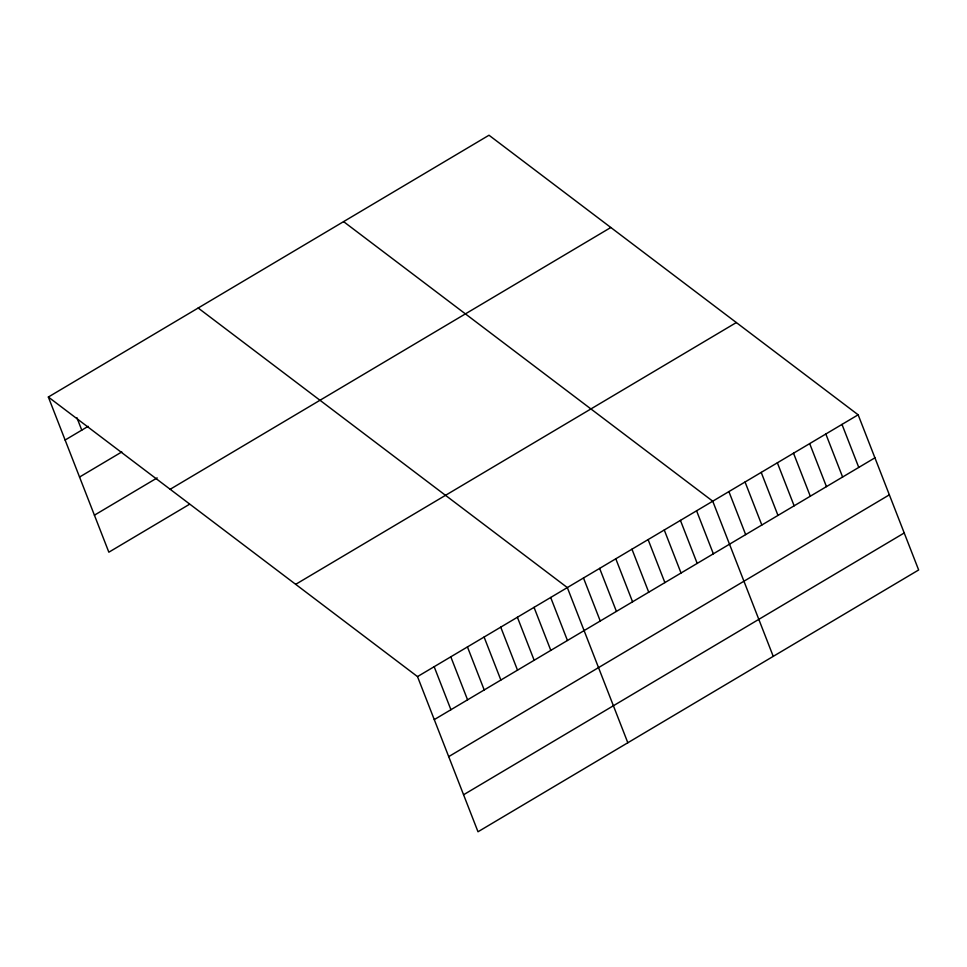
<?xml version="1.0" encoding="UTF-8"?>
<svg xmlns="http://www.w3.org/2000/svg" width="967" height="967" viewBox="0 0 967 967"><rect width="100%" height="100%" fill="white"/><g stroke="black" fill="none" stroke-linecap="round" stroke-linejoin="round"><path stroke-width="1.45" d="M48.35 397.026L489 135.235L858.152 414.807L918.65 569.974L478 831.765L417.502 676.598L48.35 397.026L108.848 552.193L189.52 504.266M65.115 440.033L88.166 426.338M79.548 477.045L121.806 451.94M94.415 515.181L157.162 477.903M170.168 489.278L610.818 227.499M295.684 584.334L736.334 322.555M417.502 676.598L858.152 414.807M434.28 719.605L874.917 457.826M448.712 756.617L889.35 494.838M463.58 794.753L904.218 532.974M343.587 221.624L712.739 501.196L773.237 656.363M198.175 308.014L567.327 587.585L627.825 742.753M841.991 424.416L858.769 467.424M825.842 434.014L842.608 477.021M809.681 443.611L826.447 486.619M793.52 453.209L810.298 496.216M777.371 462.806L794.137 505.814M761.21 472.404L777.976 515.411M745.049 482.001L761.827 525.021M728.9 491.599L745.666 534.618M696.578 510.794L713.356 553.813M680.43 520.391L697.195 563.41M664.269 530.001L681.034 573.008M648.108 539.598L664.885 582.605M631.959 549.196L648.724 592.203M615.798 558.793L632.563 601.8M599.637 568.391L616.414 611.398M583.488 577.988L600.253 621.007M550.682 597.473L567.448 640.492M534.038 607.361L550.803 650.38M517.393 617.26L534.159 660.268M500.737 627.148L517.514 670.155M484.092 637.035L500.87 680.043M467.448 646.923L484.213 689.942M450.803 656.811L467.569 699.83M434.159 666.698L450.924 709.718M76.901 417.659L81.772 430.146"/></g></svg>
